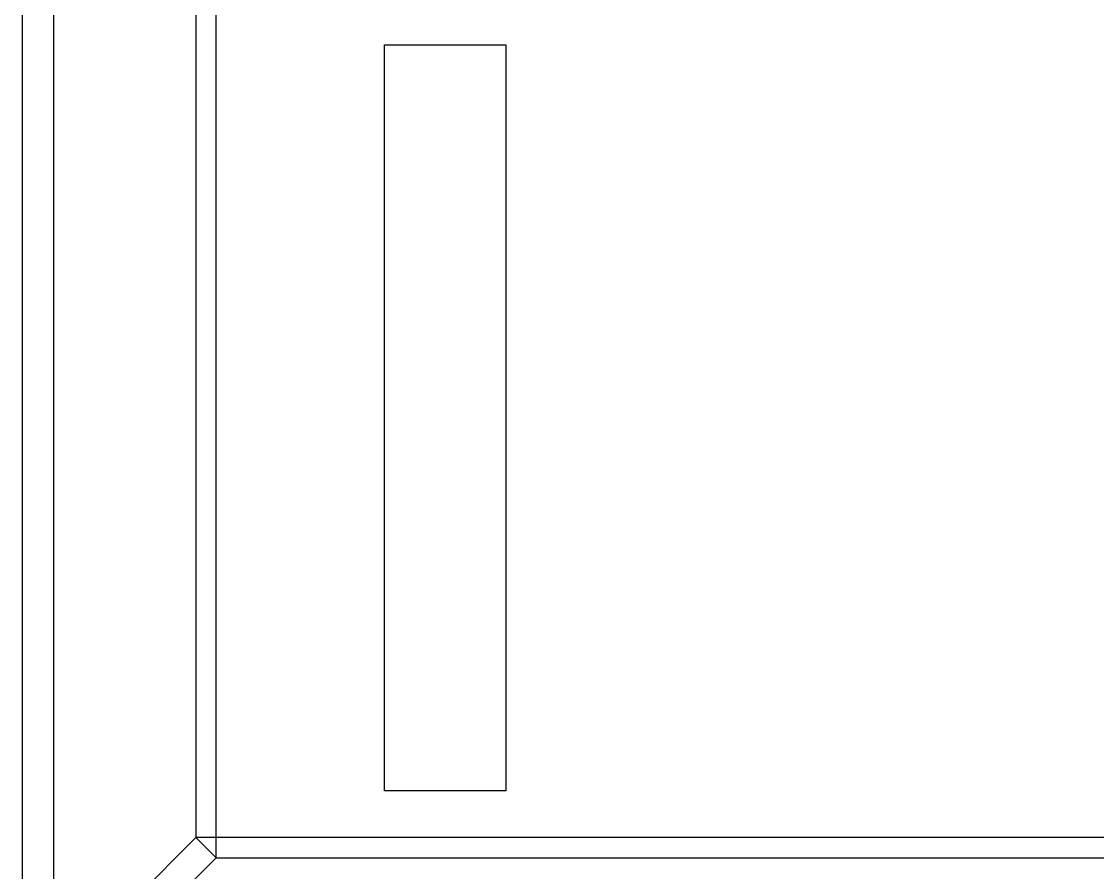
# Model space of a CAD drawing. Header units: millimetres. Extents: x -294625 to 2136527, y -251383 to 128331.
# Drawn here: x 1087776.7 to 1087869.5, y -78163 to -78089.6 of the extents above; entities that cross this region are included whole.
import ezdxf

# ---------------------------------------------------------------- set-up
doc = ezdxf.new("R2010")
doc.units = ezdxf.units.MM
doc.layers.add('N3-NOTE', color=11, linetype='Continuous', lineweight=13)
doc.styles.add('P-VNTIMEH', font='vntimeh.shx', dxfattribs={"width": 0.75, "height": 300})
doc.dimstyles.new('N-NOTE', dxfattribs={"dimtxt": 200, "dimasz": 30, "dimexe": 50, "dimexo": 50, "dimgap": 100, "dimtad": 1, "dimdec": 0, "dimdsep": 46, "dimtxsty": 'P-VNTIMEH', "dimblk": 'OPEN30', "dimcen": 0, "dimse1": 1, "dimse2": 1, "dimclrd": 256, "dimclre": 7, "dimclrt": 256, "dimadec": 0, "dimazin": 0, "dimtfac": 1, "dimtdec": 0, "dimtix": 1, "dimtmove": 2, "dimatfit": 3, "dimldrblk": 'OPEN30', "dimfxl": 1, "dimtolj": 1, "dimtzin": 0, "dimarcsym": 0})

# ---------------------------------------------------------------- blocks, each defined once
blk = doc.blocks.new('MB bom')
at = {"color": 8, "linetype": 'Continuous'}
for p, q in [((-199007.62, 638613.284), (-199007.62, 638690.176)), ((-199005.877, 638690.176), (-199005.877, 638613.284)), ((-198937.351, 638638.342), (-199001.851, 638638.341)), ((-199001.851, 638638.341), (-199001.851, 638627.841)), ((-198937.351, 638627.842), (-198937.351, 638638.342)), ((-199001.851, 638627.841), (-198937.351, 638627.842)), ((-199014.661, 638606.242), (-199007.62, 638613.284)), ((-199007.62, 638613.284), (-199005.877, 638613.284)), ((-199007.62, 638613.284), (-199007.403, 638613.065)), ((-199007.403, 638613.065), (-199007.185, 638612.847)), ((-199007.185, 638612.847), (-199006.968, 638612.629)), ((-199006.968, 638612.629), (-199006.75, 638612.41)), ((-199005.877, 638613.284), (-198933.324, 638613.284)), ((-199005.877, 638613.284), (-199005.877, 638611.54)), ((-199005.877, 638611.54), (-199012.957, 638604.46)), ((-199006.75, 638612.41), (-199006.532, 638612.192)), ((-199006.532, 638612.192), (-199006.313, 638611.975)), ((-199006.313, 638611.975), (-199006.095, 638611.757)), ((-199006.095, 638611.757), (-199005.877, 638611.54)), ((-198933.324, 638611.541), (-199005.877, 638611.54)), ((-199014.025, 638599.28), (-198925.176, 638599.28)), ((-198924.2, 638596.542), (-199015, 638596.541))]:
    blk.add_line(p, q, dxfattribs=at)
blk = doc.blocks.new('PMBCB')
h = blk.add_hatch()
h.set_pattern_fill('BTCT2', color=8, scale=30, pattern_type=2)
h.set_pattern_definition([(50, (-27194.2, -11189.96), (215.17805, -18.8256), [22.5, -247.5]), (355, (-27194.2, -11189.96), (-41.6254, 225.6576), [18, -198]), (100.4514, (-27176.26, -11191.53), (173.5528, 206.8319), [19.122, -210.3426]), (46.1842, (-27194.2, -11129.96), (320.1723, -49.6557), [33.75, -371.25]), (96.6356, (-27167.5, -11134.1), (280.3988, 292.2354), [28.683, -315.514]), (351.1842, (-27194.2, -11129.96), (280.3986, 292.2356), [27, -297]), (21, (-27164.2, -11144.96), (179.0721, -120.7857), [22.5, -247.5]), (326, (-27164.2, -11144.96), (72.9946, 217.545), [18, -198]), (71.4514, (-27149.27, -11155.03), (252.0668, 96.7591), [19.122, -210.3426]), (37.5, (-27194.194, -11189.96), (3.64796, 99.86816), [0, -195.6, 0, -201, 0, -198.75]), (7.5, (-27194.19, -11189.96), (78.92086, 118.3235), [0, -114.6, 0, -191.1, 0, -75.75]), (327.5, (-27261.094, -11189.96), (160.14673, -6.76646), [0, -75, 0, -234, 0, -310.5]), (317.5, (-27291.1, -11189.96), (174.95585, 30.0315), [0, -97.5, 0, -155.4, 0, -220.5]), (45, (-27194.19, -11189.96), (-63.6396, 63.6396), []), (45, (-27194.19, -11168.96), (-63.6396, 63.6396), [])])
h.paths.add_polyline_path([(6600, 2700), (-2900, 2700), (-2900, -200), (6600, -200)])
h.paths.add_polyline_path([(5000, 2500), (5000, 0), (0, 0), (0, 2500)], flags=16)
h.paths.add_polyline_path([(5200, 2500), (6400, 2500), (6400, 0), (5200, 0)], flags=16)
h.paths.add_polyline_path([(-200, 2500), (-200, 0), (-2700, 0), (-2700, 2500)], flags=16)
h.paths.add_polyline_path([(5350.968, 389.341), (6075.73, 389.341), (6075.73, 539.341), (5350.968, 539.341)], flags=0)
h.paths.add_polyline_path([(5451.738, 547.351), (5986.024, 547.351), (5986.024, 775.923), (5451.738, 775.923)], flags=0)
h.paths.add_polyline_path([(4155.052, 389.341), (4879.814, 389.341), (4879.814, 539.341), (4155.052, 539.341)], flags=0)
h.paths.add_polyline_path([(4255.822, 547.351), (4790.108, 547.351), (4790.108, 775.923), (4255.822, 775.923)], flags=0)
h.paths.add_polyline_path([(-1032.124, 389.341), (-307.362, 389.341), (-307.362, 539.341), (-1032.124, 539.341)], flags=0)
h.paths.add_polyline_path([(-931.354, 547.351), (-397.069, 547.351), (-397.069, 775.923), (-931.354, 775.923)], flags=0)
at = {"color": 8, "xscale": -0.998699011935332, "yscale": 0.998699011935332, "zscale": 0.998699011935332, "rotation": 270}
blk.add_blockref('MB bom', (-637462.743, 200790.955), dxfattribs=at)
blk = doc.blocks.new('_Open30')
at = {"color": 0, "linetype": 'ByBlock', "lineweight": -2}
for p, q in [((-1, 0.26795), (0, 0)), ((0, 0), (-1, -0.26795)), ((0, 0), (-1, 0))]:
    blk.add_line(p, q, dxfattribs=at)

msp = doc.modelspace()

# ---------------------------------------------------------------- block references
msp.add_blockref('PMBCB', (1087473.725, -80204.012))

# ---------------------------------------------------------------- next in the draw order: leaders
at = {"layer": 'N3-NOTE'}
msp.add_leader([(1091135.043, -78161.74), (1091135.043, -74362.361), (1083978.179, -74362.361)], dimstyle='N-NOTE', override={"dimasz": 300, "dimgap": 100, "dimtad": 0}, dxfattribs=at)

doc.saveas('drawing.dxf')
